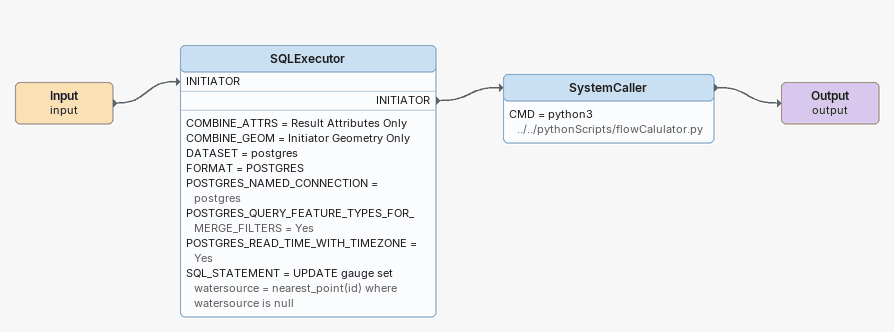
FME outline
Input (input)
    -> SQLExecutor [INITIATOR]
SQLExecutor
    COMBINE_ATTRS = Result Attributes Only
    COMBINE_GEOM = Initiator Geometry Only
    DATASET = postgres
    FORMAT = POSTGRES
    POSTGRES_NAMED_CONNECTION = postgres
    POSTGRES_QUERY_FEATURE_TYPES_FOR_MERGE_FILTERS = Yes
    POSTGRES_READ_TIME_WITH_TIMEZONE = Yes
    SQL_STATEMENT = UPDATE gauge set watersource = nearest_point(id) where watersource is null
    INITIATOR -> SystemCaller
SystemCaller
    CMD = python3 ../../pythonScripts/flowCalulator.py
    -> Output (output)
Output (output)
